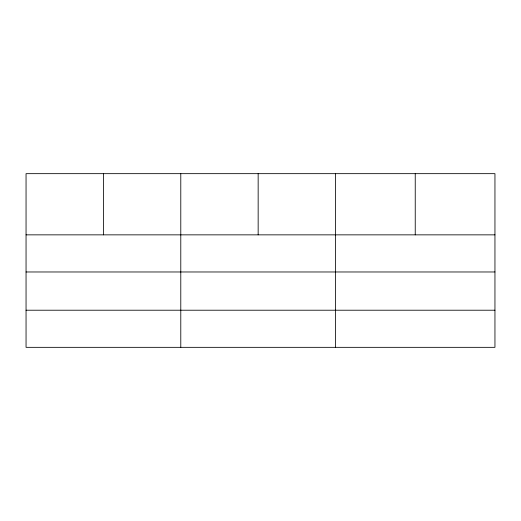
<?xml version="1.0" encoding="UTF-8"?>
<svg xmlns="http://www.w3.org/2000/svg" width="521" height="521" viewBox="0 0 521 521"><rect width="100%" height="100%" fill="white"/><g stroke="black" fill="none" stroke-linecap="round" stroke-linejoin="round"><path stroke-width="0.78" d="M494.95 271.975L494.95 173.662L26.05 173.662L26.05 347.338L494.95 347.338L494.95 271.975L26.05 271.975M26.05 234.854L494.95 234.854M26.05 310.216L494.95 310.216M415.237 173.662L415.237 234.854M335.524 173.662L335.524 347.338M258.155 173.662L258.155 234.854M180.787 173.662L180.787 347.338M103.419 173.662L103.419 234.854"/></g></svg>
